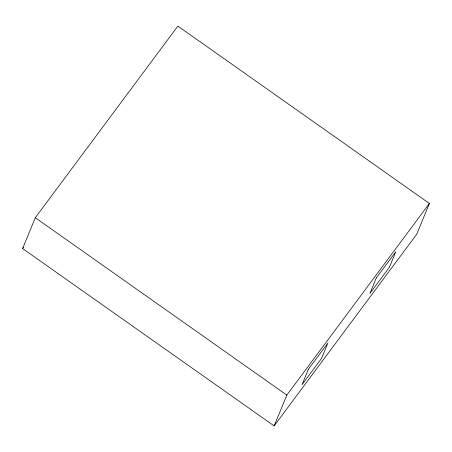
<?xml version="1.0" encoding="UTF-8"?>
<svg xmlns="http://www.w3.org/2000/svg" width="452" height="452" viewBox="0 0 452 452"><rect width="100%" height="100%" fill="white"/><g stroke="black" fill="none" stroke-linecap="round" stroke-linejoin="round"><path stroke-width="0.68" d="M22.6 248.543L35.301 217.728L177.868 26.092L429.4 203.457L416.699 234.272L274.132 425.908L22.6 248.543L23.442 247.413M274.132 425.908L286.834 395.093L429.4 203.457M35.301 217.728L286.834 395.093M308.377 369.267L302.026 384.675L321.553 358.425L327.903 343.017L308.377 369.267M376.239 278.042L369.889 293.455L389.415 267.205L395.766 251.798L376.239 278.042"/></g></svg>
